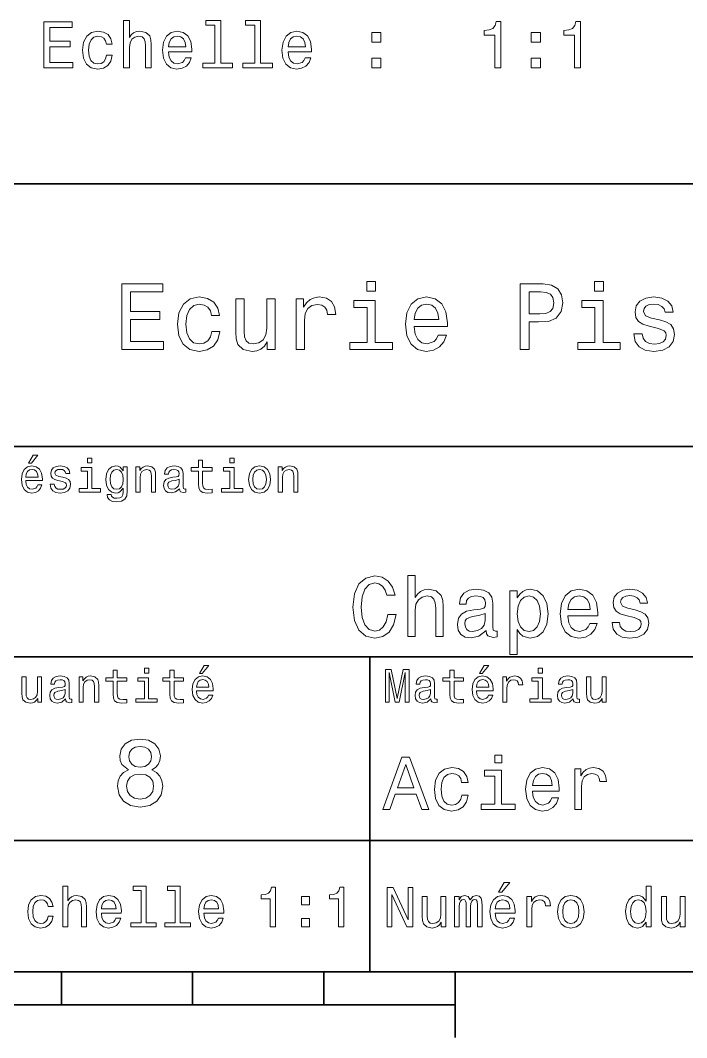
# Model space of a CAD drawing. Extents: x 0 to 297, y 0 to 210.
# Drawn here: x 165.4 to 216.1, y 5 to 82.4 of the extents above; entities that cross this region are included whole.
import ezdxf

# ---------------------------------------------------------------- set-up
doc = ezdxf.new("R2010")
doc.units = 0

msp = doc.modelspace()

# ---------------------------------------------------------------- linework, layer by layer
at = {"color": 7, "lineweight": 35}
for p, q in [((97, 70), (287, 70)), ((162, 50), (287, 50)), ((162, 34), (287, 34)), ((162, 20), (287, 20)), ((10, 10), (287, 10)), ((97, 10), (287, 10)), ((98.5, 7.5), (198.5, 7.5))]:
    msp.add_line(p, q, dxfattribs=at)
at = {"color": 7, "lineweight": 35, "ltscale": 0.35}
msp.add_line((192, 20), (192, 34), dxfattribs=at)
at = {"color": 7, "lineweight": 35, "ltscale": 0.25}
msp.add_line((192, 10), (192, 20), dxfattribs=at)
at = {"color": 7, "lineweight": 35, "ltscale": 0.0625}
for p, q in [((168.5, 10), (168.5, 7.5)), ((178.5, 10), (178.5, 7.5)), ((188.5, 10), (188.5, 7.5))]:
    msp.add_line(p, q, dxfattribs=at)
at = {"color": 7, "lineweight": 35, "ltscale": 0.125}
msp.add_line((198.5, 10), (198.5, 5), dxfattribs=at)
at = {"color": 7, "lineweight": 13}
for points in [[(167.152542, 78.825935), (169.371552, 78.825935), (169.371552, 79.249565), (167.616516, 79.249565), (167.616516, 80.434723), (169.179916, 80.434723), (169.179916, 80.85331), (167.616516, 80.85331), (167.616516, 81.902306), (169.331207, 81.902306), (169.331207, 82.325935), (167.152542, 82.325935)], [(173.239716, 78.825935), (173.683517, 78.825935), (173.683517, 80.389336), (173.728912, 80.747406), (173.875153, 81.009651), (174.102112, 81.171036), (174.404694, 81.231552), (174.646774, 81.181122), (174.798065, 81.044952), (174.873718, 80.818008), (174.898941, 80.515419), (174.898941, 78.825935), (175.342743, 78.825935), (175.342743, 80.606194), (175.322571, 80.964264), (175.231781, 81.261818), (174.934235, 81.534149), (174.470261, 81.629967), (174.218094, 81.594666), (174.001236, 81.498848), (173.819687, 81.347549), (173.683517, 81.140778), (173.683517, 82.446976), (173.239716, 82.446976)], [(180.194321, 82.073776), (180.194321, 79.199135), (179.281494, 79.199135), (179.281494, 78.825935), (181.545914, 78.825935), (181.545914, 79.199135), (180.638123, 79.199135), (180.638123, 82.446976), (179.498352, 82.446976), (179.498352, 82.073776)], [(183.230347, 82.073776), (183.230347, 79.199135), (182.31752, 79.199135), (182.31752, 78.825935), (184.58194, 78.825935), (184.58194, 79.199135), (183.674149, 79.199135), (183.674149, 82.446976), (182.534378, 82.446976), (182.534378, 82.073776)], [(201.51709, 78.825935), (201.976013, 78.825935), (201.976013, 82.351151), (201.633087, 82.351151), (201.542297, 82.043518), (201.360748, 81.836746), (201.083374, 81.715706), (200.700089, 81.675362), (200.700089, 81.317291), (201.51709, 81.317291)], [(207.589142, 78.825935), (208.048065, 78.825935), (208.048065, 82.351151), (207.705124, 82.351151), (207.614349, 82.043518), (207.4328, 81.836746), (207.155411, 81.715706), (206.772125, 81.675362), (206.772125, 81.317291), (207.589142, 81.317291)], [(171.928467, 80.636452), (172.367233, 80.636452), (172.276459, 81.039909), (172.059601, 81.357635), (171.721695, 81.554321), (171.282944, 81.629967), (170.798798, 81.529106), (170.430634, 81.246681), (170.198654, 80.78775), (170.11795, 80.172478), (170.193604, 79.562248), (170.420547, 79.108353), (170.778625, 78.825935), (171.267807, 78.730118), (171.701523, 78.805763), (172.039429, 79.017578), (172.271408, 79.350433), (172.372284, 79.794235), (171.948654, 79.794235), (171.873001, 79.511818), (171.731781, 79.299995), (171.53006, 79.168877), (171.282944, 79.128532), (170.975311, 79.194092), (170.753403, 79.395821), (170.617233, 79.723633), (170.571838, 80.187607), (170.617233, 80.641495), (170.758438, 80.969307), (170.985397, 81.171036), (171.282944, 81.241638), (171.545181, 81.196251), (171.741882, 81.080261), (171.873001, 80.888618)], [(176.664063, 80.051437), (178.439285, 80.051437), (178.444321, 80.258209), (178.363632, 80.838181), (178.141724, 81.271904), (177.788712, 81.534149), (177.319687, 81.629967), (176.860748, 81.529106), (176.507721, 81.246681), (176.280777, 80.78775), (176.200089, 80.182564), (176.275742, 79.562248), (176.502686, 79.108353), (176.850662, 78.825935), (177.30455, 78.730118), (177.697922, 78.795677), (178.020691, 78.967148), (178.257721, 79.239479), (178.39389, 79.602592), (177.955139, 79.602592), (177.864349, 79.400864), (177.733231, 79.249565), (177.360031, 79.128532), (177.072571, 79.184006), (176.855713, 79.360519), (176.714493, 79.64798), (176.664063, 80.036308)], [(185.772141, 80.051437), (187.547348, 80.051437), (187.552399, 80.258209), (187.47171, 80.838181), (187.249802, 81.271904), (186.896774, 81.534149), (186.42775, 81.629967), (185.968826, 81.529106), (185.615799, 81.246681), (185.388855, 80.78775), (185.308151, 80.182564), (185.383804, 79.562248), (185.610748, 79.108353), (185.95874, 78.825935), (186.412628, 78.730118), (186.806, 78.795677), (187.128769, 78.967148), (187.365799, 79.239479), (187.501953, 79.602592), (187.063202, 79.602592), (186.972427, 79.400864), (186.841293, 79.249565), (186.468094, 79.128532), (186.180634, 79.184006), (185.963776, 79.360519), (185.822571, 79.64798), (185.772141, 80.036308)], [(192.151825, 80.782707), (192.847778, 80.782707), (192.847778, 81.534149), (192.151825, 81.534149)], [(204.295898, 80.782707), (204.991867, 80.782707), (204.991867, 81.534149), (204.295898, 81.534149)], [(176.664063, 80.424637), (176.719543, 80.772621), (176.855713, 81.029823), (177.062485, 81.186165), (177.334808, 81.241638), (177.602112, 81.186165), (177.808884, 81.029823), (177.934952, 80.772621), (177.980347, 80.424637)], [(185.772141, 80.424637), (185.827606, 80.772621), (185.963776, 81.029823), (186.170547, 81.186165), (186.442886, 81.241638), (186.710175, 81.186165), (186.916946, 81.029823), (187.04303, 80.772621), (187.088409, 80.424637)], [(192.151825, 78.825935), (192.847778, 78.825935), (192.847778, 79.577377), (192.151825, 79.577377)], [(204.295898, 78.825935), (204.991867, 78.825935), (204.991867, 79.577377), (204.295898, 79.577377)], [(173.109512, 57.381123), (176.279541, 57.381123), (176.279541, 57.986309), (173.772339, 57.986309), (173.772339, 59.679394), (176.005768, 59.679394), (176.005768, 60.277374), (173.772339, 60.277374), (173.772339, 61.775936), (176.221893, 61.775936), (176.221893, 62.381123), (173.109512, 62.381123)], [(192.439484, 62.554031), (191.769455, 62.554031), (191.769455, 61.833572), (192.439484, 61.833572)], [(203.462524, 57.381123), (204.125351, 57.381123), (204.125351, 59.492073), (204.860229, 59.492073), (205.602295, 59.528095), (206.193085, 59.780258), (206.574921, 60.270172), (206.704605, 60.940201), (206.603745, 61.559795), (206.315552, 62.013687), (205.840057, 62.287464), (205.191635, 62.381123), (203.462524, 62.381123)], [(209.788177, 62.554031), (209.118149, 62.554031), (209.118149, 61.833572), (209.788177, 61.833572)], [(179.932281, 59.967579), (180.559082, 59.967579), (180.429398, 60.543945), (180.119598, 60.997837), (179.636887, 61.278816), (179.010086, 61.386887), (178.318436, 61.242794), (177.792511, 60.839336), (177.46109, 60.183716), (177.345825, 59.304752), (177.453888, 58.432995), (177.778091, 57.78458), (178.289627, 57.381123), (178.988464, 57.244236), (179.608063, 57.352303), (180.090775, 57.6549), (180.42218, 58.130402), (180.566284, 58.764408), (179.96109, 58.764408), (179.853027, 58.36095), (179.651291, 58.058357), (179.363113, 57.871037), (179.010086, 57.8134), (178.570602, 57.907059), (178.253601, 58.195244), (178.059082, 58.663544), (177.994232, 59.326366), (178.059082, 59.974781), (178.260803, 60.443081), (178.585007, 60.731266), (179.010086, 60.83213), (179.38472, 60.767288), (179.66571, 60.601585), (179.853027, 60.327808)], [(184.788177, 61.25), (184.154175, 61.25), (184.154175, 59.016571), (184.082123, 58.497837), (183.873199, 58.123196), (183.548996, 57.892651), (183.123917, 57.820602), (182.785294, 57.878242), (182.569168, 58.051151), (182.446686, 58.346542), (182.417862, 58.764408), (182.417862, 61.25), (181.783859, 61.25), (181.783859, 58.706772), (181.805481, 58.195244), (181.942368, 57.770172), (182.360229, 57.381123), (183.030258, 57.244236), (183.390488, 57.294666), (183.700287, 57.424351), (183.966858, 57.647694), (184.182999, 57.971901), (184.182999, 57.381123), (184.788177, 57.381123)], [(186.380402, 57.381123), (187.014404, 57.381123), (187.014404, 59.592937), (187.079254, 60.12608), (187.273773, 60.507923), (187.590775, 60.738472), (188.015854, 60.817722), (188.332855, 60.767288), (188.570602, 60.623199), (188.714691, 60.378242), (188.765121, 60.046829), (189.406342, 60.046829), (189.319885, 60.630402), (189.082123, 61.048271), (188.685883, 61.30043), (188.145538, 61.386887), (187.778091, 61.32925), (187.46109, 61.185158), (187.180115, 60.940201), (186.956772, 60.608788), (186.956772, 61.25), (186.380402, 61.25)], [(195.37175, 59.131844), (197.907776, 59.131844), (197.914978, 59.427231), (197.799713, 60.255764), (197.482712, 60.875359), (196.978378, 61.25), (196.30835, 61.386887), (195.65274, 61.242794), (195.148407, 60.839336), (194.824203, 60.183716), (194.708923, 59.319164), (194.817001, 58.432995), (195.141205, 57.78458), (195.638321, 57.381123), (196.286743, 57.244236), (196.848694, 57.337894), (197.309799, 57.582851), (197.648407, 57.971901), (197.842941, 58.490631), (197.216141, 58.490631), (197.086456, 58.20245), (196.899139, 57.986309), (196.365997, 57.8134), (195.955322, 57.892651), (195.645538, 58.14481), (195.443802, 58.555473), (195.37175, 59.110229)], [(205.01152, 61.76873), (205.443802, 61.725502), (205.760803, 61.588615), (205.94812, 61.336452), (206.01297, 60.940201), (205.940918, 60.522331), (205.746399, 60.270172), (205.414978, 60.140488), (204.96109, 60.104465), (204.125351, 60.104465), (204.125351, 61.76873)], [(214.060516, 59.636166), (213.44812, 59.780258), (212.994232, 59.945965), (212.842941, 60.28458), (212.886169, 60.522331), (213.03746, 60.695244), (213.282425, 60.803314), (213.635437, 60.846542), (213.97406, 60.803314), (214.240631, 60.67363), (214.413544, 60.479107), (214.485596, 60.219738), (215.105194, 60.219738), (215.105194, 60.23415), (214.997116, 60.70245), (214.701721, 61.069885), (214.240631, 61.30043), (213.635437, 61.386887), (213.023056, 61.30043), (212.57637, 61.062679), (212.29538, 60.709652), (212.208939, 60.262966), (212.273773, 59.830688), (212.475494, 59.528095), (212.806915, 59.311958), (213.289627, 59.16066), (213.995682, 58.987751), (214.427948, 58.807636), (214.543228, 58.663544), (214.586456, 58.447407), (214.521606, 58.180836), (214.348694, 57.979107), (214.067719, 57.849422), (213.693085, 57.806194), (213.296829, 57.849422), (213.008636, 58.000721), (212.814117, 58.245674), (212.734863, 58.584293), (212.122482, 58.584293), (212.223343, 58.007923), (212.518738, 57.590057), (212.98703, 57.337894), (213.635437, 57.244236), (214.312683, 57.337894), (214.809799, 57.590057), (215.112396, 57.993515), (215.220459, 58.519451), (215.141205, 58.973343), (214.917862, 59.283138), (214.55043, 59.484871)], [(192.417862, 57.914265), (192.417862, 61.120316), (190.789627, 61.120316), (190.789627, 60.579971), (191.783859, 60.579971), (191.783859, 57.914265), (190.48703, 57.914265), (190.48703, 57.381123), (193.729111, 57.381123), (193.729111, 57.914265)], [(195.37175, 59.664986), (195.451004, 60.162102), (195.645538, 60.529537), (195.940918, 60.75288), (196.329971, 60.83213), (196.711807, 60.75288), (197.007202, 60.529537), (197.187317, 60.162102), (197.252167, 59.664986)], [(209.766571, 57.914265), (209.766571, 61.120316), (208.138321, 61.120316), (208.138321, 60.579971), (209.132568, 60.579971), (209.132568, 57.914265), (207.835724, 57.914265), (207.835724, 57.381123), (211.077805, 57.381123), (211.077805, 57.914265)], [(166.004318, 48.728386), (166.216858, 48.728386), (166.717575, 49.340778), (166.364548, 49.340778)], [(170.824203, 49.117435), (170.489197, 49.117435), (170.489197, 48.757202), (170.824203, 48.757202)], [(178.943802, 48.130402), (178.943802, 47.161381), (178.965424, 46.84798), (179.066284, 46.631844), (179.268005, 46.505764), (179.610229, 46.462536), (179.984863, 46.480545), (179.984863, 46.754322), (179.71109, 46.732708), (179.46254, 46.761528), (179.329254, 46.851585), (179.271606, 47.00288), (179.260803, 47.215416), (179.260803, 48.130402), (179.984863, 48.130402), (179.984863, 48.400574), (179.260803, 48.400574), (179.260803, 48.966137), (178.943802, 48.966137), (178.943802, 48.400574), (178.396255, 48.400574), (178.396255, 48.130402)], [(181.667145, 49.117435), (181.332138, 49.117435), (181.332138, 48.757202), (181.667145, 48.757202)], [(165.784576, 47.406338), (167.052597, 47.406338), (167.056198, 47.554035), (166.998566, 47.9683), (166.840057, 48.278099), (166.587891, 48.465416), (166.252884, 48.533859), (165.925079, 48.461815), (165.672913, 48.260086), (165.510803, 47.932278), (165.453171, 47.5), (165.507202, 47.056915), (165.669312, 46.732708), (165.917862, 46.530979), (166.242081, 46.462536), (166.523056, 46.509365), (166.753601, 46.631844), (166.922913, 46.826366), (167.020172, 47.085735), (166.706772, 47.085735), (166.641937, 46.941643), (166.548264, 46.833572), (166.281708, 46.747116), (166.07637, 46.786743), (165.921463, 46.912823), (165.820602, 47.118156), (165.784576, 47.395531)], [(165.784576, 47.672909), (165.824203, 47.921471), (165.921463, 48.105186), (166.069168, 48.216858), (166.263687, 48.256485), (166.454605, 48.216858), (166.60231, 48.105186), (166.692368, 47.921471), (166.724777, 47.672909)], [(168.623199, 47.658501), (168.317001, 47.730545), (168.090057, 47.8134), (168.014404, 47.982708), (168.036026, 48.101585), (168.111664, 48.188038), (168.234146, 48.242073), (168.41066, 48.263687), (168.579971, 48.242073), (168.713257, 48.177231), (168.799713, 48.079971), (168.835739, 47.950287), (169.145538, 47.950287), (169.145538, 47.957493), (169.091492, 48.191643), (168.943802, 48.375359), (168.713257, 48.490635), (168.41066, 48.533859), (168.104462, 48.490635), (167.881119, 48.371758), (167.740631, 48.195244), (167.697403, 47.971901), (167.729828, 47.755764), (167.830688, 47.604465), (167.996399, 47.496399), (168.237747, 47.42075), (168.590775, 47.334293), (168.806915, 47.244236), (168.864548, 47.172188), (168.886169, 47.064121), (168.853745, 46.930836), (168.767288, 46.829971), (168.626801, 46.765129), (168.439484, 46.743515), (168.241348, 46.765129), (168.09726, 46.840778), (168, 46.963257), (167.960373, 47.132565), (167.654175, 47.132565), (167.704605, 46.844379), (167.85231, 46.635445), (168.086456, 46.509365), (168.41066, 46.462536), (168.749283, 46.509365), (168.997833, 46.635445), (169.149139, 46.837173), (169.203171, 47.100143), (169.163544, 47.327087), (169.05188, 47.481987), (168.868149, 47.582851)], [(170.8134, 46.79755), (170.8134, 48.400574), (169.999283, 48.400574), (169.999283, 48.130402), (170.496399, 48.130402), (170.496399, 46.79755), (169.847977, 46.79755), (169.847977, 46.530979), (171.469025, 46.530979), (171.469025, 46.79755)], [(173.518738, 46.617435), (173.518738, 48.465416), (173.216141, 48.465416), (173.216141, 48.152016), (172.967575, 48.4366), (172.816284, 48.508644), (172.646973, 48.533859), (172.340775, 48.461815), (172.103027, 48.260086), (171.94812, 47.935879), (171.894089, 47.5), (171.94812, 47.060516), (172.103027, 46.736309), (172.340775, 46.530979), (172.646973, 46.462536), (172.819885, 46.487751), (172.963974, 46.552593), (173.216141, 46.826366), (173.216141, 46.552593), (173.187317, 46.336456), (173.108063, 46.181557), (172.956772, 46.091499), (172.729828, 46.059078), (172.531708, 46.080692), (172.391205, 46.134727), (172.30835, 46.228386), (172.283142, 46.354465), (171.976944, 46.354465), (171.976944, 46.340057), (172.023773, 46.109509), (172.167862, 45.9366), (172.398407, 45.824928), (172.711823, 45.785301), (173.086456, 45.839336), (173.335022, 45.990635), (173.47551, 46.253601)], [(172.221909, 47.5), (172.254318, 47.820606), (172.351593, 48.058357), (172.502884, 48.198845), (172.704605, 48.249279), (172.917145, 48.198845), (173.075653, 48.058357), (173.172913, 47.820606), (173.208939, 47.5), (173.172913, 47.172188), (173.075653, 46.938038), (172.917145, 46.793949), (172.704605, 46.747116), (172.502884, 46.793949), (172.351593, 46.938038), (172.254318, 47.175793)], [(174.181549, 46.530979), (174.498566, 46.530979), (174.498566, 47.647694), (174.530975, 47.903458), (174.635452, 48.090778), (174.797546, 48.206051), (175.013687, 48.249279), (175.1866, 48.213257), (175.294662, 48.115993), (175.348709, 47.953888), (175.366714, 47.737751), (175.366714, 46.530979), (175.683716, 46.530979), (175.683716, 47.802593), (175.669312, 48.058357), (175.604462, 48.270893), (175.391937, 48.465416), (175.060516, 48.533859), (174.876801, 48.508644), (174.721909, 48.440201), (174.588623, 48.324928), (174.484146, 48.170029), (174.484146, 48.465416), (174.181549, 48.465416)], [(177.499283, 46.783142), (177.499283, 46.772335), (177.517288, 46.649857), (177.57132, 46.5634), (177.798264, 46.494957), (177.974777, 46.523773), (177.974777, 46.76873), (177.899139, 46.757923), (177.798264, 46.804756), (177.780258, 46.948845), (177.780258, 47.950287), (177.73703, 48.206051), (177.610947, 48.386166), (177.391205, 48.494236), (177.081406, 48.533859), (176.778824, 48.490635), (176.555481, 48.368156), (176.414978, 48.177231), (176.368149, 47.925072), (176.368149, 47.903458), (176.65274, 47.903458), (176.677948, 48.054756), (176.757202, 48.162823), (176.886887, 48.227665), (177.070602, 48.25288), (177.247116, 48.234871), (177.373199, 48.180836), (177.448853, 48.087173), (177.47406, 47.957493), (177.459656, 47.806194), (177.402023, 47.730545), (177.257919, 47.694523), (176.987747, 47.665707), (176.677948, 47.600864), (176.458206, 47.485592), (176.328537, 47.305473), (176.28891, 47.038906), (176.324921, 46.801151), (176.4366, 46.624638), (176.616714, 46.512966), (176.86528, 46.473343), (177.200287, 46.548992)], [(181.656342, 46.79755), (181.656342, 48.400574), (180.842224, 48.400574), (180.842224, 48.130402), (181.33934, 48.130402), (181.33934, 46.79755), (180.690918, 46.79755), (180.690918, 46.530979), (182.311966, 46.530979), (182.311966, 46.79755)], [(182.762253, 47.496399), (182.819885, 47.056915), (182.985596, 46.732708), (183.248566, 46.530979), (183.601593, 46.462536), (183.951004, 46.530979), (184.213974, 46.729107), (184.379684, 47.053314), (184.440918, 47.496399), (184.379684, 47.935879), (184.213974, 48.263687), (183.951004, 48.461815), (183.601593, 48.533859), (183.248566, 48.461815), (182.985596, 48.260086), (182.819885, 47.935879)], [(183.086456, 47.5), (183.118881, 47.824207), (183.219742, 48.058357), (183.381851, 48.20245), (183.601593, 48.25288), (183.817719, 48.20245), (183.979828, 48.061958), (184.080688, 47.824207), (184.116714, 47.5), (184.080688, 47.172188), (183.979828, 46.934437), (183.817719, 46.790344), (183.601593, 46.743515), (183.381851, 46.790344), (183.219742, 46.934437), (183.118881, 47.172188)], [(185.024506, 46.530979), (185.341492, 46.530979), (185.341492, 47.647694), (185.373917, 47.903458), (185.478394, 48.090778), (185.640488, 48.206051), (185.856628, 48.249279), (186.029541, 48.213257), (186.137604, 48.115993), (186.19165, 47.953888), (186.209656, 47.737751), (186.209656, 46.530979), (186.526657, 46.530979), (186.526657, 47.802593), (186.512253, 48.058357), (186.447403, 48.270893), (186.234879, 48.465416), (185.903458, 48.533859), (185.719742, 48.508644), (185.56485, 48.440201), (185.431564, 48.324928), (185.327087, 48.170029), (185.327087, 48.465416), (185.024506, 48.465416)], [(177.463257, 47.208214), (177.420029, 47.020893), (177.304749, 46.876801), (177.131851, 46.783142), (176.919312, 46.750721), (176.782425, 46.76873), (176.68515, 46.826366), (176.623917, 46.927231), (176.605911, 47.067722), (176.620316, 47.193802), (176.677948, 47.283859), (176.908508, 47.384727), (177.200287, 47.427952), (177.463257, 47.514408)], [(193.371048, 37.203171), (193.241364, 36.658501), (193.02739, 36.269451), (192.729111, 36.029537), (192.378967, 35.951729), (191.957504, 36.068443), (191.626801, 36.418587), (191.406342, 36.989193), (191.335022, 37.780258), (191.406342, 38.564842), (191.620316, 39.14193), (191.951019, 39.492073), (192.378967, 39.615273), (192.690201, 39.55043), (192.956055, 39.368874), (193.163544, 39.077087), (193.306198, 38.675072), (193.922195, 38.675072), (193.727676, 39.291065), (193.390488, 39.757923), (192.930115, 40.049709), (192.378967, 40.153458), (191.69165, 39.991352), (191.166428, 39.537464), (190.829254, 38.791786), (190.71254, 37.780258), (190.829254, 36.76873), (191.166428, 36.023052), (191.69165, 35.562679), (192.378967, 35.407059), (192.981995, 35.530258), (193.468307, 35.873917), (193.811966, 36.438038), (193.993515, 37.203171)], [(194.881851, 35.530258), (195.452454, 35.530258), (195.452454, 37.540344), (195.510818, 38.000721), (195.698853, 38.337894), (195.990646, 38.545387), (196.379684, 38.623199), (196.690933, 38.558357), (196.885452, 38.383286), (196.982712, 38.091499), (197.015137, 37.70245), (197.015137, 35.530258), (197.585739, 35.530258), (197.585739, 37.819164), (197.559799, 38.279537), (197.443085, 38.662102), (197.060516, 39.012245), (196.463989, 39.135445), (196.139771, 39.090057), (195.860962, 38.966858), (195.627533, 38.772331), (195.452454, 38.506485), (195.452454, 40.185879), (194.881851, 40.185879)], [(200.85376, 35.98415), (200.85376, 35.964695), (200.886169, 35.744236), (200.983429, 35.588615), (201.391937, 35.465416), (201.709656, 35.517288), (201.709656, 35.958214), (201.573486, 35.938759), (201.391937, 36.023052), (201.359512, 36.282421), (201.359512, 38.085014), (201.281708, 38.545387), (201.054764, 38.869595), (200.659225, 39.064121), (200.101593, 39.135445), (199.556915, 39.057636), (199.154907, 38.837173), (198.902023, 38.493515), (198.817734, 38.039623), (198.817734, 38.000721), (199.329971, 38.000721), (199.375366, 38.273052), (199.518021, 38.467579), (199.75145, 38.584293), (200.082138, 38.629681), (200.399857, 38.59726), (200.626801, 38.5), (200.76297, 38.331409), (200.808365, 38.09798), (200.782425, 37.825645), (200.67868, 37.68948), (200.419312, 37.624638), (199.932999, 37.572765), (199.375366, 37.456051), (198.979828, 37.248558), (198.746399, 36.924351), (198.675079, 36.444523), (198.739914, 36.016571), (198.940933, 35.698845), (199.265137, 35.497837), (199.71254, 35.426514), (200.315567, 35.562679)], [(203.226944, 38.474064), (203.226944, 39.012245), (202.656342, 39.012245), (202.656342, 34.181557), (203.226944, 34.181557), (203.226944, 36.061958), (203.427963, 35.757202), (203.654907, 35.556194), (204.22551, 35.407059), (204.770172, 35.530258), (205.198135, 35.899857), (205.476944, 36.483429), (205.580704, 37.274494), (205.476944, 38.059078), (205.198135, 38.642651), (204.770172, 39.005764), (204.22551, 39.135445), (203.914276, 39.096542), (203.648422, 38.973343), (203.421478, 38.76585)], [(207.091507, 37.105907), (209.373932, 37.105907), (209.380402, 37.371758), (209.276657, 38.117435), (208.991364, 38.675072), (208.537476, 39.012245), (207.934448, 39.135445), (207.344391, 39.005764), (206.890503, 38.642651), (206.598709, 38.052593), (206.494965, 37.274494), (206.592224, 36.476944), (206.884018, 35.893372), (207.331421, 35.530258), (207.914993, 35.407059), (208.420761, 35.491352), (208.835739, 35.711815), (209.140503, 36.061958), (209.315567, 36.528816), (208.75145, 36.528816), (208.634735, 36.269451), (208.466141, 36.074928), (207.986313, 35.919308), (207.616714, 35.990631), (207.337906, 36.217579), (207.156342, 36.587173), (207.091507, 37.086452)], [(212.201019, 37.559795), (211.649857, 37.68948), (211.241364, 37.838615), (211.105194, 38.143372), (211.144104, 38.357346), (211.280273, 38.512966), (211.500732, 38.610229), (211.818451, 38.649136), (212.123199, 38.610229), (212.363113, 38.493515), (212.518738, 38.318443), (212.583588, 38.085014), (213.14122, 38.085014), (213.14122, 38.09798), (213.043961, 38.519451), (212.778107, 38.850143), (212.363113, 39.057636), (211.818451, 39.135445), (211.267303, 39.057636), (210.86528, 38.843658), (210.612396, 38.525936), (210.534592, 38.123917), (210.592941, 37.734871), (210.774506, 37.462536), (211.072769, 37.268009), (211.507217, 37.131844), (212.142654, 36.976223), (212.531708, 36.814121), (212.635452, 36.684437), (212.674362, 36.489914), (212.615997, 36.25), (212.460388, 36.068443), (212.207504, 35.951729), (211.870331, 35.912823), (211.513702, 35.951729), (211.254333, 36.087894), (211.079254, 36.308357), (211.007935, 36.61311), (210.456772, 36.61311), (210.547562, 36.094379), (210.8134, 35.7183), (211.234879, 35.491352), (211.818451, 35.407059), (212.427963, 35.491352), (212.875366, 35.7183), (213.147705, 36.081409), (213.244965, 36.554752), (213.173645, 36.963257), (212.972626, 37.242073), (212.641937, 37.42363)], [(204.12825, 35.919308), (203.745682, 36.003601), (203.466858, 36.262966), (203.291794, 36.684437), (203.233429, 37.274494), (203.291794, 37.858067), (203.466858, 38.279537), (203.745682, 38.532421), (204.12825, 38.623199), (204.478394, 38.532421), (204.757202, 38.273052), (204.932281, 37.851585), (204.997131, 37.274494), (204.932281, 36.690922), (204.757202, 36.262966), (204.478394, 36.003601)], [(207.091507, 37.585735), (207.162827, 38.033138), (207.337906, 38.363831), (207.60376, 38.564842), (207.953888, 38.636166), (208.297562, 38.564842), (208.5634, 38.363831), (208.72551, 38.033138), (208.783875, 37.585735)], [(200.78891, 36.749279), (200.711105, 36.412102), (200.503601, 36.152737), (200.192368, 35.98415), (199.809799, 35.925793), (199.5634, 35.958214), (199.388336, 36.061958), (199.278107, 36.243515), (199.245682, 36.496395), (199.271622, 36.723343), (199.375366, 36.885445), (199.790344, 37.067001), (200.315567, 37.14481), (200.78891, 37.30043)], [(179.015854, 32.728386), (179.228394, 32.728386), (179.729111, 33.340778), (179.376083, 33.340778)], [(200.341492, 32.728386), (200.554031, 32.728386), (201.054749, 33.340778), (200.701736, 33.340778)], [(168.824921, 30.78314), (168.824921, 30.772333), (168.842941, 30.649855), (168.896973, 30.5634), (169.123917, 30.494957), (169.30043, 30.523775), (169.30043, 30.768732), (169.224777, 30.757925), (169.123917, 30.804754), (169.105911, 30.948847), (169.105911, 31.950287), (169.062683, 32.206051), (168.9366, 32.386166), (168.716858, 32.494236), (168.407059, 32.533859), (168.104462, 32.490635), (167.881119, 32.368156), (167.740631, 32.177231), (167.693802, 31.925072), (167.693802, 31.903458), (167.978394, 31.903458), (168.003601, 32.054756), (168.082855, 32.162823), (168.21254, 32.227665), (168.396255, 32.25288), (168.572769, 32.234871), (168.698853, 32.180836), (168.77449, 32.087173), (168.799713, 31.957493), (168.785309, 31.806194), (168.727661, 31.730547), (168.583572, 31.694523), (168.3134, 31.665705), (168.003601, 31.600864), (167.783859, 31.48559), (167.654175, 31.305475), (167.614548, 31.038904), (167.650574, 30.801151), (167.762253, 30.62464), (167.942368, 30.512968), (168.190918, 30.473343), (168.52594, 30.54899)], [(169.844376, 30.530979), (170.161377, 30.530979), (170.161377, 31.647694), (170.193802, 31.903458), (170.298279, 32.090778), (170.460373, 32.206051), (170.676514, 32.249279), (170.849426, 32.213257), (170.957489, 32.115993), (171.011536, 31.95389), (171.029541, 31.737751), (171.029541, 30.530979), (171.346542, 30.530979), (171.346542, 31.802593), (171.332138, 32.058357), (171.267288, 32.270893), (171.054749, 32.465416), (170.723343, 32.533859), (170.539627, 32.508644), (170.38472, 32.440201), (170.251434, 32.324928), (170.146973, 32.170029), (170.146973, 32.465416), (169.844376, 32.465416)], [(172.438034, 32.130402), (172.438034, 31.161383), (172.459656, 30.847982), (172.560516, 30.631844), (172.762253, 30.505762), (173.104462, 30.462536), (173.479111, 30.480547), (173.479111, 30.754322), (173.205338, 30.732708), (172.956772, 30.761526), (172.823486, 30.851583), (172.765854, 31.002882), (172.755035, 31.215418), (172.755035, 32.130402), (173.479111, 32.130402), (173.479111, 32.400574), (172.755035, 32.400574), (172.755035, 32.966137), (172.438034, 32.966137), (172.438034, 32.400574), (171.890488, 32.400574), (171.890488, 32.130402)], [(175.161377, 33.117435), (174.82637, 33.117435), (174.82637, 32.757202), (175.161377, 32.757202)], [(176.775223, 32.130402), (176.775223, 31.161383), (176.796829, 30.847982), (176.89769, 30.631844), (177.099426, 30.505762), (177.44165, 30.462536), (177.816284, 30.480547), (177.816284, 30.754322), (177.542511, 30.732708), (177.293945, 30.761526), (177.16066, 30.851583), (177.103027, 31.002882), (177.092224, 31.215418), (177.092224, 32.130402), (177.816284, 32.130402), (177.816284, 32.400574), (177.092224, 32.400574), (177.092224, 32.966137), (176.775223, 32.966137), (176.775223, 32.400574), (176.227661, 32.400574), (176.227661, 32.130402)], [(178.796112, 31.40634), (180.064117, 31.40634), (180.067719, 31.554033), (180.010086, 31.9683), (179.851593, 32.278099), (179.599426, 32.465416), (179.264404, 32.533859), (178.9366, 32.461815), (178.684433, 32.260086), (178.522339, 31.932276), (178.464691, 31.5), (178.518738, 31.056915), (178.680832, 30.732708), (178.929398, 30.530979), (179.253601, 30.462536), (179.534576, 30.509365), (179.765137, 30.631844), (179.934433, 30.826368), (180.031708, 31.085733), (179.718292, 31.085733), (179.653458, 30.941643), (179.559799, 30.833572), (179.293228, 30.747118), (179.087891, 30.786743), (178.932999, 30.912823), (178.832138, 31.118155), (178.796112, 31.395533)], [(193.183716, 30.530979), (193.46109, 30.530979), (193.46109, 32.80043), (193.929398, 30.530979), (194.239197, 30.530979), (194.703888, 32.80043), (194.703888, 30.530979), (194.984863, 30.530979), (194.984863, 33.030979), (194.545395, 33.030979), (194.08429, 30.826368), (193.626801, 33.030979), (193.183716, 33.030979)], [(196.656342, 30.78314), (196.656342, 30.772333), (196.674347, 30.649855), (196.728394, 30.5634), (196.955338, 30.494957), (197.131851, 30.523775), (197.131851, 30.768732), (197.056198, 30.757925), (196.955338, 30.804754), (196.937317, 30.948847), (196.937317, 31.950287), (196.894089, 32.206051), (196.768005, 32.386166), (196.548264, 32.494236), (196.23848, 32.533859), (195.935883, 32.490635), (195.71254, 32.368156), (195.572052, 32.177231), (195.525223, 31.925072), (195.525223, 31.903458), (195.809799, 31.903458), (195.835022, 32.054756), (195.914261, 32.162823), (196.043945, 32.227665), (196.227661, 32.25288), (196.404175, 32.234871), (196.530258, 32.180836), (196.605911, 32.087173), (196.631119, 31.957493), (196.616714, 31.806194), (196.559082, 31.730547), (196.414978, 31.694523), (196.144806, 31.665705), (195.835022, 31.600864), (195.61528, 31.48559), (195.485596, 31.305475), (195.445969, 31.038904), (195.481995, 30.801151), (195.593658, 30.62464), (195.773773, 30.512968), (196.022339, 30.473343), (196.357346, 30.54899)], [(198.100861, 32.130402), (198.100861, 31.161383), (198.122482, 30.847982), (198.223343, 30.631844), (198.425079, 30.505762), (198.767288, 30.462536), (199.141937, 30.480547), (199.141937, 30.754322), (198.868149, 30.732708), (198.619598, 30.761526), (198.486313, 30.851583), (198.42868, 31.002882), (198.417862, 31.215418), (198.417862, 32.130402), (199.141937, 32.130402), (199.141937, 32.400574), (198.417862, 32.400574), (198.417862, 32.966137), (198.100861, 32.966137), (198.100861, 32.400574), (197.553314, 32.400574), (197.553314, 32.130402)], [(200.121765, 31.40634), (201.389771, 31.40634), (201.393372, 31.554033), (201.335739, 31.9683), (201.177231, 32.278099), (200.925079, 32.465416), (200.590057, 32.533859), (200.262253, 32.461815), (200.010086, 32.260086), (199.847977, 31.932276), (199.790344, 31.5), (199.844376, 31.056915), (200.006485, 30.732708), (200.255051, 30.530979), (200.579254, 30.462536), (200.860229, 30.509365), (201.090775, 30.631844), (201.260086, 30.826368), (201.357346, 31.085733), (201.043945, 31.085733), (200.979111, 30.941643), (200.885452, 30.833572), (200.618881, 30.747118), (200.413544, 30.786743), (200.258652, 30.912823), (200.157776, 31.118155), (200.121765, 31.395533)], [(202.131851, 30.530979), (202.448853, 30.530979), (202.448853, 31.636887), (202.481262, 31.903458), (202.578537, 32.094379), (202.73703, 32.209652), (202.94957, 32.249279), (203.108063, 32.224064), (203.226944, 32.152016), (203.298996, 32.029537), (203.324203, 31.863832), (203.644806, 31.863832), (203.601593, 32.155621), (203.482712, 32.364552), (203.284576, 32.490635), (203.014404, 32.533859), (202.830688, 32.505043), (202.672195, 32.432995), (202.531708, 32.310516), (202.420029, 32.144814), (202.420029, 32.465416), (202.131851, 32.465416)], [(205.161377, 33.117435), (204.82637, 33.117435), (204.82637, 32.757202), (205.161377, 32.757202)], [(207.499283, 30.78314), (207.499283, 30.772333), (207.517288, 30.649855), (207.57132, 30.5634), (207.798264, 30.494957), (207.974777, 30.523775), (207.974777, 30.768732), (207.899139, 30.757925), (207.798264, 30.804754), (207.780258, 30.948847), (207.780258, 31.950287), (207.73703, 32.206051), (207.610947, 32.386166), (207.391205, 32.494236), (207.081406, 32.533859), (206.778824, 32.490635), (206.555481, 32.368156), (206.414978, 32.177231), (206.368149, 31.925072), (206.368149, 31.903458), (206.65274, 31.903458), (206.677948, 32.054756), (206.757202, 32.162823), (206.886887, 32.227665), (207.070602, 32.25288), (207.247116, 32.234871), (207.373199, 32.180836), (207.448853, 32.087173), (207.47406, 31.957493), (207.459656, 31.806194), (207.402023, 31.730547), (207.257919, 31.694523), (206.987747, 31.665705), (206.677948, 31.600864), (206.458206, 31.48559), (206.328537, 31.305475), (206.28891, 31.038904), (206.324921, 30.801151), (206.4366, 30.62464), (206.616714, 30.512968), (206.86528, 30.473343), (207.200287, 30.54899)], [(166.998566, 32.465416), (166.681549, 32.465416), (166.681549, 31.348703), (166.645538, 31.089336), (166.541061, 30.902016), (166.378967, 30.786743), (166.166428, 30.750719), (165.997116, 30.779539), (165.889053, 30.865993), (165.827805, 31.013687), (165.8134, 31.222622), (165.8134, 32.465416), (165.496399, 32.465416), (165.496399, 31.193804), (165.507202, 30.93804), (165.575653, 30.725504), (165.784576, 30.530979), (166.119598, 30.462536), (166.299713, 30.487751), (166.454605, 30.552593), (166.587891, 30.664265), (166.695969, 30.826368), (166.695969, 30.530979), (166.998566, 30.530979)], [(175.150574, 30.79755), (175.150574, 32.400574), (174.336456, 32.400574), (174.336456, 32.130402), (174.833572, 32.130402), (174.833572, 30.79755), (174.185165, 30.79755), (174.185165, 30.530979), (175.806198, 30.530979), (175.806198, 30.79755)], [(178.796112, 31.672911), (178.835739, 31.921469), (178.932999, 32.105186), (179.080688, 32.216858), (179.275208, 32.256485), (179.466141, 32.216858), (179.613831, 32.105186), (179.703888, 31.921469), (179.736313, 31.672911)], [(200.121765, 31.672911), (200.161377, 31.921469), (200.258652, 32.105186), (200.406342, 32.216858), (200.600861, 32.256485), (200.791794, 32.216858), (200.939484, 32.105186), (201.029541, 31.921469), (201.061966, 31.672911)], [(205.150574, 30.79755), (205.150574, 32.400574), (204.336456, 32.400574), (204.336456, 32.130402), (204.833572, 32.130402), (204.833572, 30.79755), (204.185165, 30.79755), (204.185165, 30.530979), (205.806198, 30.530979), (205.806198, 30.79755)], [(210.010086, 32.465416), (209.693085, 32.465416), (209.693085, 31.348703), (209.657059, 31.089336), (209.552597, 30.902016), (209.390488, 30.786743), (209.177948, 30.750719), (209.008636, 30.779539), (208.900574, 30.865993), (208.83934, 31.013687), (208.824921, 31.222622), (208.824921, 32.465416), (208.507919, 32.465416), (208.507919, 31.193804), (208.518738, 30.93804), (208.587173, 30.725504), (208.796112, 30.530979), (209.131119, 30.462536), (209.311234, 30.487751), (209.466141, 30.552593), (209.599426, 30.664265), (209.707489, 30.826368), (209.707489, 30.530979), (210.010086, 30.530979)], [(168.78891, 31.208212), (168.745682, 31.020893), (168.630402, 30.876801), (168.457489, 30.78314), (168.244965, 30.750719), (168.108063, 30.768732), (168.010803, 30.826368), (167.94957, 30.927233), (167.931549, 31.067722), (167.945969, 31.193804), (168.003601, 31.283861), (168.234146, 31.384726), (168.52594, 31.427954), (168.78891, 31.514408)], [(196.620316, 31.208212), (196.577087, 31.020893), (196.461823, 30.876801), (196.28891, 30.78314), (196.07637, 30.750719), (195.939484, 30.768732), (195.842224, 30.826368), (195.780975, 30.927233), (195.76297, 31.067722), (195.777374, 31.193804), (195.835022, 31.283861), (196.065567, 31.384726), (196.357346, 31.427954), (196.620316, 31.514408)], [(207.463257, 31.208212), (207.420029, 31.020893), (207.304749, 30.876801), (207.131851, 30.78314), (206.919312, 30.750719), (206.782425, 30.768732), (206.68515, 30.826368), (206.623917, 30.927233), (206.605911, 31.067722), (206.620316, 31.193804), (206.677948, 31.283861), (206.908508, 31.384726), (207.200287, 31.427954), (207.463257, 31.514408)], [(173.606628, 25.394814), (173.239182, 25.193085), (172.98703, 24.912104), (172.828522, 24.559078), (172.778091, 24.134007), (172.893372, 23.492796), (173.224777, 22.995678), (173.765121, 22.678675), (174.5, 22.556196), (175.227661, 22.678675), (175.768005, 22.995678), (176.099411, 23.492796), (176.221893, 24.134007), (176.164261, 24.559078), (176.012955, 24.912104), (175.753601, 25.193085), (175.393372, 25.394814), (175.681549, 25.567724), (175.883286, 25.805475), (176.005753, 26.09366), (176.048981, 26.446686), (175.933716, 26.958214), (175.631119, 27.368877), (175.141205, 27.635447), (174.5, 27.736313), (173.851578, 27.635447), (173.361664, 27.368877), (173.051865, 26.958214), (172.943802, 26.446686), (172.979828, 26.09366), (173.102295, 25.805475)], [(173.628235, 26.38905), (173.685867, 26.706053), (173.85878, 26.95101), (174.132553, 27.102306), (174.5, 27.159943), (174.860229, 27.102306), (175.134003, 26.95101), (175.306915, 26.706053), (175.37175, 26.38905), (175.306915, 26.064842), (175.134003, 25.812681), (174.860229, 25.646975), (174.5, 25.596542), (174.132553, 25.654179), (173.85878, 25.812681), (173.685867, 26.064842)], [(192.982712, 22.360231), (193.51297, 22.360231), (193.933716, 23.536024), (195.530258, 23.536024), (195.951004, 22.360231), (196.492798, 22.360231), (195.028824, 26.365995), (194.440918, 26.365995)], [(202.048996, 26.49856), (201.51297, 26.49856), (201.51297, 25.922192), (202.048996, 25.922192)], [(194.118149, 24.025938), (194.734863, 25.789627), (195.351578, 24.025938)], [(198.982712, 24.429396), (199.484146, 24.429396), (199.380402, 24.890491), (199.132568, 25.253603), (198.746399, 25.478386), (198.244949, 25.564842), (197.69165, 25.449568), (197.270889, 25.126802), (197.005768, 24.602306), (196.913544, 23.899136), (197, 23.201731), (197.259369, 22.682999), (197.668594, 22.360231), (198.227661, 22.250721), (198.723343, 22.337177), (199.109512, 22.579252), (199.374634, 22.959656), (199.489914, 23.46686), (199.005768, 23.46686), (198.919312, 23.144093), (198.757919, 22.902018), (198.527374, 22.752163), (198.244949, 22.706053), (197.893372, 22.780981), (197.639771, 23.011528), (197.484146, 23.386168), (197.432281, 23.916428), (197.484146, 24.43516), (197.645538, 24.809799), (197.904892, 25.040346), (198.244949, 25.121038), (198.544662, 25.069164), (198.769455, 24.9366), (198.919312, 24.717581)], [(204.394806, 23.760807), (206.42363, 23.760807), (206.429398, 23.99712), (206.337173, 24.659943), (206.083572, 25.155621), (205.680115, 25.455332), (205.144089, 25.564842), (204.619598, 25.449568), (204.216141, 25.126802), (203.956772, 24.602306), (203.864548, 23.910664), (203.951004, 23.201731), (204.210373, 22.682999), (204.608063, 22.360231), (205.126801, 22.250721), (205.57637, 22.325649), (205.945251, 22.521614), (206.216141, 22.832853), (206.371765, 23.247839), (205.870316, 23.247839), (205.766571, 23.017292), (205.616714, 22.844381), (205.190201, 22.706053), (204.861664, 22.769453), (204.613831, 22.971182), (204.452454, 23.299713), (204.394806, 23.743517)], [(207.610947, 22.360231), (208.118149, 22.360231), (208.118149, 24.129684), (208.170029, 24.556196), (208.325653, 24.861671), (208.579254, 25.04611), (208.919312, 25.10951), (209.172913, 25.069164), (209.363113, 24.953892), (209.478394, 24.757925), (209.518738, 24.492796), (210.031708, 24.492796), (209.96254, 24.959656), (209.772339, 25.293949), (209.455338, 25.495678), (209.023056, 25.564842), (208.729111, 25.518732), (208.47551, 25.40346), (208.250717, 25.207493), (208.072052, 24.942364), (208.072052, 25.455332), (207.610947, 25.455332)], [(173.469727, 24.148415), (173.534576, 24.53026), (173.743515, 24.818443), (174.067719, 25.005764), (174.5, 25.070606), (174.925064, 25.005764), (175.249268, 24.818443), (175.458206, 24.53026), (175.530258, 24.148415), (175.458206, 23.737753), (175.249268, 23.427954), (174.925064, 23.226225), (174.5, 23.161385), (174.067719, 23.226225), (173.743515, 23.427954), (173.534576, 23.737753)], [(202.031708, 22.786745), (202.031708, 25.351585), (200.729111, 25.351585), (200.729111, 24.91931), (201.52449, 24.91931), (201.52449, 22.786745), (200.48703, 22.786745), (200.48703, 22.360231), (203.080688, 22.360231), (203.080688, 22.786745)], [(204.394806, 24.187321), (204.458206, 24.585014), (204.613831, 24.878963), (204.850143, 25.057638), (205.161377, 25.121038), (205.466858, 25.057638), (205.703171, 24.878963), (205.84726, 24.585014), (205.899139, 24.187321)], [(168.610947, 13.428675), (168.991348, 13.428675), (168.991348, 14.768732), (169.030258, 15.075649), (169.155624, 15.300432), (169.350143, 15.438761), (169.609512, 15.490635), (169.817001, 15.447407), (169.946686, 15.330692), (170.011536, 15.136168), (170.033142, 14.876801), (170.033142, 13.428675), (170.413544, 13.428675), (170.413544, 14.954612), (170.396255, 15.261528), (170.318451, 15.516571), (170.0634, 15.75), (169.66571, 15.832133), (169.44957, 15.801874), (169.263687, 15.719741), (169.108063, 15.590058), (168.991348, 15.412825), (168.991348, 16.532421), (168.610947, 16.532421)], [(174.572052, 16.212536), (174.572052, 13.748559), (173.789627, 13.748559), (173.789627, 13.428675), (175.730545, 13.428675), (175.730545, 13.748559), (174.952454, 13.748559), (174.952454, 16.532421), (173.97551, 16.532421), (173.97551, 16.212536)], [(177.174347, 16.212536), (177.174347, 13.748559), (176.391937, 13.748559), (176.391937, 13.428675), (178.332855, 13.428675), (178.332855, 13.748559), (177.554749, 13.748559), (177.554749, 16.532421), (176.577805, 16.532421), (176.577805, 16.212536)], [(184.416412, 13.428675), (184.809784, 13.428675), (184.809784, 16.450289), (184.515839, 16.450289), (184.438034, 16.1866), (184.28241, 16.009367), (184.044662, 15.905621), (183.716125, 15.871038), (183.716125, 15.564121), (184.416412, 15.564121)], [(189.621033, 13.428675), (190.014404, 13.428675), (190.014404, 16.450289), (189.720459, 16.450289), (189.642639, 16.1866), (189.48703, 16.009367), (189.249268, 15.905621), (188.920746, 15.871038), (188.920746, 15.564121), (189.621033, 15.564121)], [(193.315567, 13.428675), (193.674347, 13.428675), (193.674347, 15.888329), (194.824203, 13.428675), (195.286743, 13.428675), (195.286743, 16.428675), (194.92363, 16.428675), (194.92363, 13.969021), (193.786743, 16.428675), (193.315567, 16.428675)], [(201.809799, 16.065563), (202.06485, 16.065563), (202.66571, 16.800432), (202.242081, 16.800432)], [(213.048996, 13.787464), (213.048996, 13.428675), (213.429398, 13.428675), (213.429398, 16.532421), (213.053314, 16.532421), (213.053314, 15.395534), (212.763687, 15.724064), (212.586456, 15.801874), (212.383286, 15.832133), (212.015854, 15.745678), (211.730545, 15.503603), (211.544662, 15.114553), (211.479828, 14.591499), (211.544662, 14.068444), (211.730545, 13.675073), (212.015854, 13.428675), (212.383286, 13.346542), (212.586456, 13.376801), (212.768005, 13.454611)], [(167.48703, 14.980548), (167.863113, 14.980548), (167.785309, 15.326369), (167.599426, 15.598703), (167.309799, 15.767292), (166.933716, 15.832133), (166.518738, 15.745678), (166.203171, 15.503603), (166.004318, 15.110231), (165.935165, 14.582853), (166, 14.059798), (166.194519, 13.67075), (166.501434, 13.428675), (166.920746, 13.346542), (167.292511, 13.411384), (167.582138, 13.592939), (167.780975, 13.878242), (167.867432, 14.258646), (167.504318, 14.258646), (167.439484, 14.016571), (167.318451, 13.835014), (167.145538, 13.722623), (166.933716, 13.688041), (166.670029, 13.744237), (166.479828, 13.917148), (166.363113, 14.198127), (166.324203, 14.595821), (166.363113, 14.984871), (166.484146, 15.26585), (166.67868, 15.438761), (166.933716, 15.49928), (167.158508, 15.460375), (167.327087, 15.360951), (167.439484, 15.196686)], [(171.546112, 14.479107), (173.067719, 14.479107), (173.072052, 14.656341), (173.002884, 15.153459), (172.812683, 15.525217), (172.510086, 15.75), (172.108063, 15.832133), (171.714691, 15.745678), (171.412109, 15.503603), (171.217575, 15.110231), (171.148422, 14.591499), (171.213257, 14.059798), (171.407776, 13.67075), (171.706055, 13.428675), (172.095108, 13.346542), (172.432281, 13.402739), (172.708939, 13.549712), (172.912109, 13.783141), (173.028824, 14.09438), (172.65274, 14.09438), (172.574936, 13.92147), (172.46254, 13.791787), (172.142654, 13.688041), (171.896255, 13.735591), (171.710373, 13.886888), (171.58934, 14.133286), (171.546112, 14.466139)], [(171.546112, 14.798992), (171.593658, 15.097262), (171.710373, 15.317724), (171.887604, 15.45173), (172.121033, 15.49928), (172.350143, 15.45173), (172.527374, 15.317724), (172.635452, 15.097262), (172.674347, 14.798992)], [(179.353027, 14.479107), (180.874634, 14.479107), (180.878967, 14.656341), (180.809799, 15.153459), (180.619598, 15.525217), (180.317001, 15.75), (179.914978, 15.832133), (179.521606, 15.745678), (179.219025, 15.503603), (179.02449, 15.110231), (178.955338, 14.591499), (179.020172, 14.059798), (179.214691, 13.67075), (179.51297, 13.428675), (179.902023, 13.346542), (180.239197, 13.402739), (180.515854, 13.549712), (180.719025, 13.783141), (180.835739, 14.09438), (180.459656, 14.09438), (180.381851, 13.92147), (180.269455, 13.791787), (179.94957, 13.688041), (179.703171, 13.735591), (179.517288, 13.886888), (179.396255, 14.133286), (179.353027, 14.466139)], [(179.353027, 14.798992), (179.400574, 15.097262), (179.517288, 15.317724), (179.694519, 15.45173), (179.927948, 15.49928), (180.157059, 15.45173), (180.33429, 15.317724), (180.442368, 15.097262), (180.481262, 14.798992)], [(186.798264, 15.105908), (187.394806, 15.105908), (187.394806, 15.75), (186.798264, 15.75)], [(197.798279, 15.75), (197.417862, 15.75), (197.417862, 14.409943), (197.374634, 14.098703), (197.249283, 13.873919), (197.054749, 13.735591), (196.799713, 13.692364), (196.596542, 13.726946), (196.466858, 13.830692), (196.393372, 14.007925), (196.376083, 14.258646), (196.376083, 15.75), (195.995682, 15.75), (195.995682, 14.224064), (196.008652, 13.917148), (196.090775, 13.662104), (196.341492, 13.428675), (196.743515, 13.346542), (196.959656, 13.376801), (197.145538, 13.454611), (197.305481, 13.588617), (197.435165, 13.783141), (197.435165, 13.428675), (197.798279, 13.428675)], [(198.459656, 13.428675), (198.809799, 13.428675), (198.809799, 14.980548), (198.831406, 15.213978), (198.896255, 15.382565), (198.995682, 15.481989), (199.125366, 15.520894), (199.229111, 15.486312), (199.298279, 15.399857), (199.332855, 15.252882), (199.345825, 15.058358), (199.345825, 13.428675), (199.674347, 13.428675), (199.674347, 14.980548), (199.695969, 15.209655), (199.760803, 15.378242), (199.864548, 15.481989), (199.994232, 15.520894), (200.097977, 15.486312), (200.167145, 15.399857), (200.210373, 15.058358), (200.210373, 13.428675), (200.560516, 13.428675), (200.560516, 15.032421), (200.53891, 15.365274), (200.469742, 15.620317), (200.331406, 15.775937), (200.106628, 15.832133), (199.842941, 15.745678), (199.639771, 15.494957), (199.479828, 15.741355), (199.211823, 15.832133), (198.965424, 15.745678), (198.796829, 15.503603), (198.796829, 15.75), (198.459656, 15.75)], [(201.546112, 14.479107), (203.067719, 14.479107), (203.072052, 14.656341), (203.002884, 15.153459), (202.812683, 15.525217), (202.510086, 15.75), (202.108063, 15.832133), (201.714691, 15.745678), (201.412109, 15.503603), (201.217575, 15.110231), (201.148422, 14.591499), (201.213257, 14.059798), (201.407776, 13.67075), (201.706055, 13.428675), (202.095108, 13.346542), (202.432281, 13.402739), (202.708939, 13.549712), (202.912109, 13.783141), (203.028824, 14.09438), (202.65274, 14.09438), (202.574936, 13.92147), (202.46254, 13.791787), (202.142654, 13.688041), (201.896255, 13.735591), (201.710373, 13.886888), (201.58934, 14.133286), (201.546112, 14.466139)], [(201.546112, 14.798992), (201.593658, 15.097262), (201.710373, 15.317724), (201.887604, 15.45173), (202.121033, 15.49928), (202.350143, 15.45173), (202.527374, 15.317724), (202.635452, 15.097262), (202.674347, 14.798992)], [(203.958221, 13.428675), (204.338623, 13.428675), (204.338623, 14.755764), (204.377518, 15.075649), (204.494232, 15.304755), (204.684433, 15.443084), (204.939484, 15.490635), (205.129684, 15.460375), (205.272339, 15.373919), (205.358795, 15.226946), (205.389053, 15.028098), (205.773773, 15.028098), (205.721909, 15.378242), (205.579254, 15.628963), (205.341492, 15.78026), (205.017288, 15.832133), (204.796829, 15.797551), (204.606628, 15.711096), (204.438034, 15.564121), (204.304031, 15.365274), (204.304031, 15.75), (203.958221, 15.75)], [(206.305481, 14.587176), (206.374634, 14.059798), (206.573486, 13.67075), (206.889053, 13.428675), (207.312683, 13.346542), (207.731995, 13.428675), (208.047546, 13.666427), (208.246399, 14.055476), (208.319885, 14.587176), (208.246399, 15.114553), (208.047546, 15.507925), (207.731995, 15.745678), (207.312683, 15.832133), (206.889053, 15.745678), (206.573486, 15.503603), (206.374634, 15.114553)], [(206.694519, 14.591499), (206.733429, 14.980548), (206.854462, 15.261528), (207.048996, 15.434439), (207.312683, 15.494957), (207.572052, 15.434439), (207.766571, 15.26585), (207.887604, 14.980548), (207.930832, 14.591499), (207.887604, 14.198127), (207.766571, 13.912825), (207.572052, 13.739914), (207.312683, 13.683718), (207.048996, 13.739914), (206.854462, 13.912825), (206.733429, 14.198127)], [(212.44812, 15.490635), (212.698853, 15.430116), (212.889053, 15.261528), (213.001434, 14.980548), (213.044678, 14.591499), (213.001434, 14.198127), (212.889053, 13.917148), (212.698853, 13.744237), (212.44812, 13.688041), (212.210373, 13.744237), (212.028824, 13.917148), (211.907776, 14.20245), (211.868881, 14.591499), (211.907776, 14.976225), (212.028824, 15.257205), (212.210373, 15.430116)], [(216.014404, 15.75), (215.634003, 15.75), (215.634003, 14.409943), (215.590775, 14.098703), (215.465424, 13.873919), (215.270889, 13.735591), (215.015854, 13.692364), (214.812683, 13.726946), (214.682999, 13.830692), (214.609512, 14.007925), (214.592224, 14.258646), (214.592224, 15.75), (214.211823, 15.75), (214.211823, 14.224064), (214.224792, 13.917148), (214.306915, 13.662104), (214.557632, 13.428675), (214.959656, 13.346542), (215.175797, 13.376801), (215.361679, 13.454611), (215.521622, 13.588617), (215.651306, 13.783141), (215.651306, 13.428675), (216.014404, 13.428675)], [(186.798264, 13.428675), (187.394806, 13.428675), (187.394806, 14.072767), (186.798264, 14.072767)]]:
    msp.add_lwpolyline(points, close=True, dxfattribs=at)

doc.saveas('drawing.dxf')
